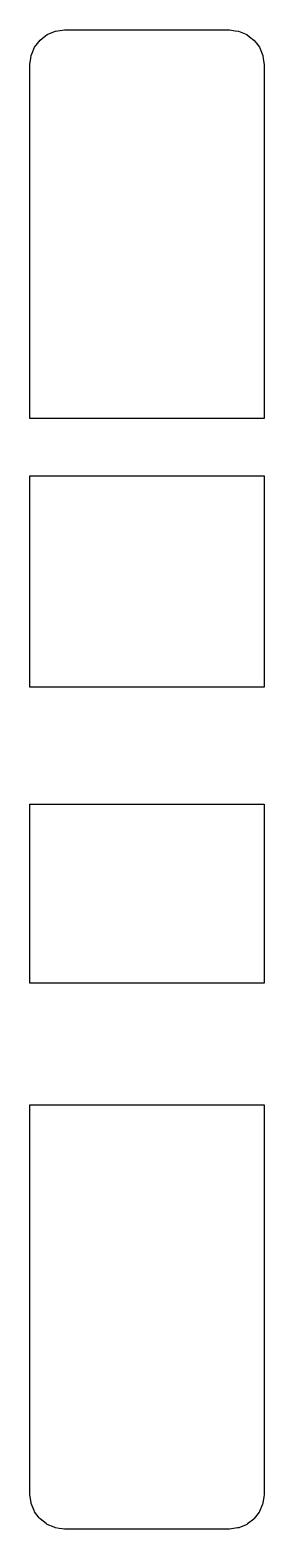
# Model space of a CAD drawing. Header units: metres. Extents: x 2.4 to 16, y -16 to 71.
import ezdxf

# ---------------------------------------------------------------- set-up
doc = ezdxf.new("R2010")
doc.units = ezdxf.units.M

msp = doc.modelspace()

# ---------------------------------------------------------------- linework, layer by layer
for p, q in [((2.986, 70.414), (3.103, 70.504)), ((3.103, 70.504), (3.4, 70.732)), ((3.4, 70.732), (3.536, 70.789)), ((3.536, 70.789), (3.882, 70.932)), ((3.882, 70.932), (4.029, 70.951)), ((4.029, 70.951), (4.4, 71)), ((4.4, 71), (9.915, 71)), ((9.915, 71), (13.359, 71)), ((13.359, 71), (14, 71)), ((14, 71), (14.319, 70.958)), ((14.319, 70.958), (14.518, 70.932)), ((14.518, 70.932), (14.703, 70.855)), ((14.703, 70.855), (15, 70.732)), ((15, 70.732), (15.159, 70.61)), ((15.159, 70.61), (15.414, 70.414)), ((2.468, 69.518), (2.525, 69.654)), ((2.525, 69.654), (2.668, 70)), ((2.668, 70), (2.758, 70.117)), ((2.758, 70.117), (2.986, 70.414)), ((15.414, 70.414), (15.536, 70.255)), ((15.536, 70.255), (15.732, 70)), ((15.732, 70), (15.809, 69.815)), ((15.809, 69.815), (15.932, 69.518)), ((2.4, 69), (2.449, 69.371)), ((2.4, 65.467), (2.4, 69)), ((2.449, 69.371), (2.468, 69.518)), ((15.932, 69.518), (15.958, 69.319)), ((15.958, 69.319), (16, 69)), ((16, 69), (16, 65.745)), ((2.4, 65.167), (2.4, 65.467)), ((16, 65.745), (16, 65.203)), ((2.4, 64.828), (2.4, 65.167)), ((2.4, 64.484), (2.4, 64.828)), ((2.4, 52.439), (2.4, 64.484)), ((16, 65.203), (16, 64.622)), ((16, 64.622), (16, 64.057)), ((16, 64.057), (16, 52.934)), ((16, 64.057), (16, 64.057)), ((2.4, 52.338), (2.4, 52.439)), ((2.4, 52.213), (2.4, 52.338)), ((2.4, 52.081), (2.4, 52.213)), ((16, 52.934), (16, 52.709)), ((16, 52.709), (16, 52.442)), ((16, 52.442), (16, 48.45)), ((2.4, 51.956), (2.4, 52.081)), ((2.4, 51.851), (2.4, 51.956)), ((2.4, 50.848), (2.4, 51.851)), ((2.4, 48.45), (2.4, 50.848)), ((10.769, 48.45), (2.4, 48.45)), ((16, 48.45), (10.769, 48.45)), ((2.4, 42.212), (2.4, 45.119)), ((2.4, 45.119), (7.631, 45.119)), ((7.631, 45.119), (16, 45.119)), ((16, 45.119), (16, 39.79)), ((2.4, 39.79), (2.4, 42.212)), ((2.4, 37.765), (2.4, 39.79)), ((16, 39.79), (16, 34.727)), ((2.4, 34.727), (2.4, 37.765)), ((2.4, 33.691), (2.4, 34.727)), ((16, 34.727), (16, 32.862)), ((16, 34.727), (16, 34.727)), ((2.4, 32.862), (2.4, 33.691)), ((5.329, 32.862), (2.4, 32.862)), ((16, 32.862), (5.329, 32.862)), ((2.4, 25.049), (2.4, 26.067)), ((2.4, 26.067), (13.071, 26.067)), ((13.071, 26.067), (16, 26.067)), ((16, 26.067), (16, 24.201)), ((16, 26.067), (16, 26.067)), ((2.4, 24.201), (2.4, 25.049)), ((2.4, 20.791), (2.4, 24.201)), ((16, 24.201), (16, 20.471)), ((2.4, 17.273), (2.4, 20.791)), ((16, 20.471), (16, 17.273)), ((2.4, 16.546), (2.4, 17.273)), ((2.4, 15.674), (2.4, 16.546)), ((16, 17.273), (16, 15.674)), ((13.489, 15.674), (2.4, 15.674)), ((16, 15.674), (13.489, 15.674)), ((2.4, 7.893), (2.4, 8.613)), ((2.4, 8.613), (4.911, 8.613)), ((2.4, 7.69), (2.4, 7.893)), ((4.911, 8.613), (16, 8.613)), ((16, 8.613), (16, 7.769)), ((2.4, 7.68), (2.4, 7.69)), ((2.4, 0.612), (2.4, 7.68)), ((16, 7.769), (16, 6.646)), ((16, 6.646), (16, -5.84)), ((2.4, 0.186), (2.4, 0.612)), ((2.4, -0.207), (2.4, 0.186)), ((2.4, -0.531), (2.4, -0.207)), ((2.4, -5.941), (2.4, -0.531)), ((2.4, -6.418), (2.4, -5.941)), ((16, -5.84), (16, -6.555)), ((2.4, -6.561), (2.4, -6.418)), ((2.4, -13.973), (2.4, -6.561)), ((16, -6.555), (16, -7.337)), ((16, -7.337), (16, -8.121)), ((16, -8.121), (16, -8.184)), ((16, -8.184), (16, -8.244)), ((16, -8.244), (16, -8.985)), ((16, -8.985), (16, -9.045)), ((16, -9.045), (16, -9.699)), ((16, -9.699), (16, -10.235)), ((16, -10.235), (16, -14)), ((16, -10.235), (16, -10.235)), ((2.4, -14), (2.4, -13.973)), ((2.463, -14.478), (2.4, -14)), ((2.468, -14.518), (2.463, -14.478)), ((2.638, -14.927), (2.468, -14.518)), ((15.914, -14.566), (15.74, -14.986)), ((15.934, -14.511), (15.914, -14.566)), ((15.939, -14.48), (15.934, -14.511)), ((15.991, -14.145), (15.939, -14.48)), ((16, -14), (15.991, -14.145)), ((2.668, -15), (2.638, -14.927)), ((2.937, -15.351), (2.668, -15)), ((2.986, -15.414), (2.937, -15.351)), ((3.338, -15.684), (2.986, -15.414)), ((15.401, -15.427), (15.037, -15.706)), ((15.433, -15.393), (15.401, -15.427)), ((15.711, -15.031), (15.433, -15.393)), ((15.74, -14.986), (15.711, -15.031)), ((3.401, -15.733), (3.338, -15.684)), ((3.809, -15.902), (3.401, -15.733)), ((3.882, -15.932), (3.809, -15.902)), ((4.102, -15.961), (3.882, -15.932)), ((4.264, -15.989), (4.102, -15.961)), ((4.4, -16), (4.264, -15.989)), ((9.71, -16), (4.4, -16)), ((14, -16), (9.71, -16)), ((14.463, -15.939), (14, -16)), ((14.497, -15.936), (14.463, -15.939)), ((14.535, -15.926), (14.497, -15.936)), ((14.964, -15.749), (14.535, -15.926)), ((15.001, -15.732), (14.964, -15.749)), ((15.037, -15.706), (15.001, -15.732))]:
    msp.add_line(p, q)

doc.saveas('drawing.dxf')
